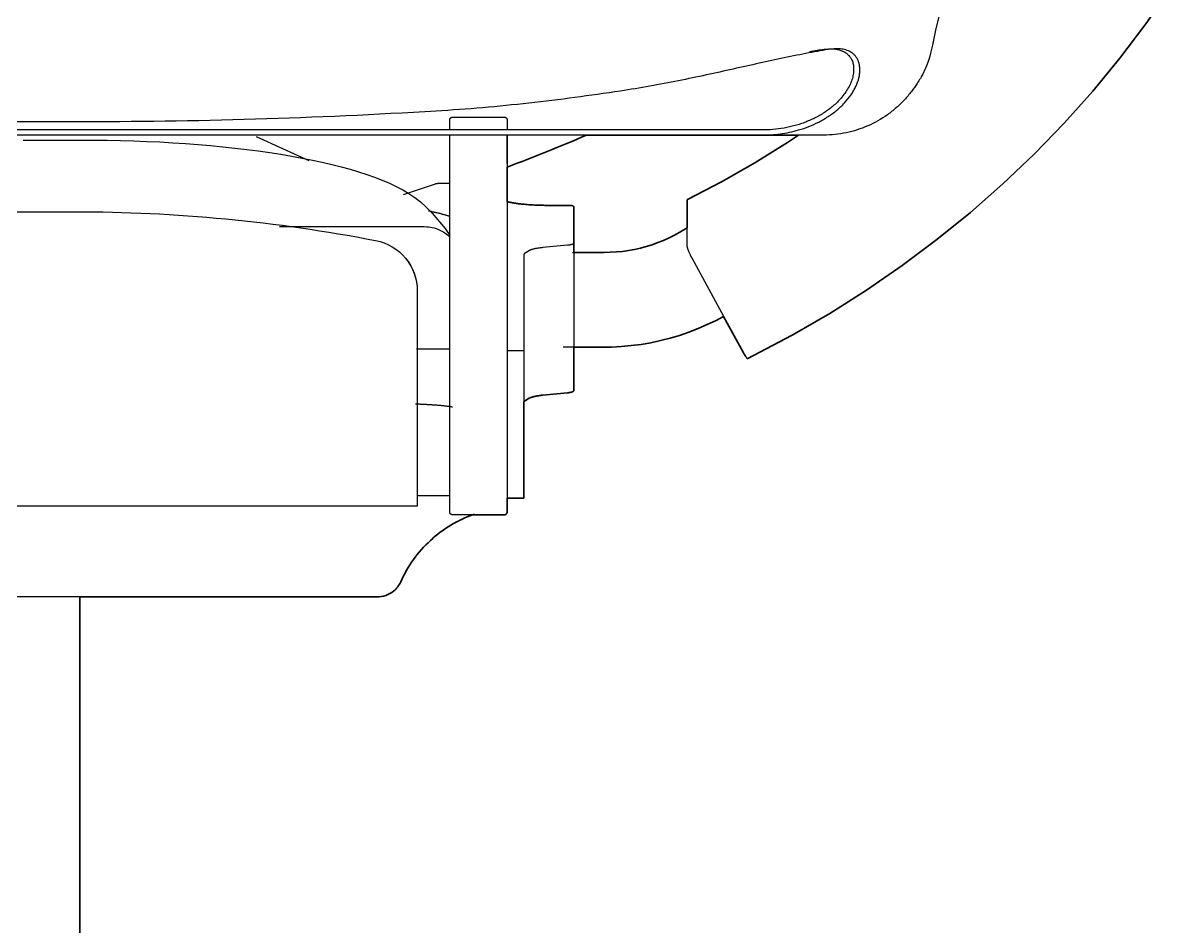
# Model space of a CAD drawing. Header units: millimetres. Extents: x 0 to 2114, y 0 to 2343.
# Drawn here: x 471.1 to 756.1, y 1526.5 to 1749.9 of the extents above; entities that cross this region are included whole.
import ezdxf

# ---------------------------------------------------------------- set-up
doc = ezdxf.new("R2010")
doc.units = ezdxf.units.MM
doc.layers.add('Blocks', color=7, linetype='Continuous')
doc.layers.add('Blocks$Inner', color=7, linetype='Continuous', lineweight=25, true_color=0x007f00)
doc.layers.add('Blocks$Outline', color=7, linetype='Continuous', lineweight=35, true_color=0xff3f3f)

# ---------------------------------------------------------------- blocks, each defined once
blk = doc.blocks.new('Mirra 2 Office Chair Front')
at = {"layer": 'Blocks$Inner'}
for p, q in [((653.57, 420.3), (288.67, 420.3)), ((528.66, 418.65), (541.72, 412.78)), ((565.08, 404.38), (572.96, 407.01)), ((574.01, 407.14), (576.03, 407.14)), ((635.19, 391.53), (635.19, 402.98)), ((600.38, 401.67), (605.85, 401.67)), ((534.49, 396.41), (570.23, 396.41)), ((605.57, 391.8), (599.47, 391.22)), ((595.93, 390.37), (595.12, 389.83)), ((648.96, 365.37), (636.36, 388.63)), ((576.51, 366.14), (568.28, 366.14)), ((607.12, 364.92), (607.12, 355.86)), ((595.93, 353.9), (595.12, 353.36)), ((605.57, 355.34), (599.47, 354.76)), ((568.47, 329.93), (576.51, 329.93)), ((558.52, 304.91), (383.72, 304.91)), ((485.11, 304.91), (485.11, 213.66))]:
    blk.add_line(p, q, dxfattribs=at)
for points in [[(756.13, 457.49), (748.45, 446.5), (742.06, 438.07), (735.33, 429.89), (728.26, 421.98), (720.87, 414.34), (713.16, 406.99), (705.16, 399.94), (696.86, 393.21), (688.29, 386.79), (679.46, 380.71), (670.39, 374.98), (661.08, 369.59), (651.55, 364.57), (650.08, 363.84)], [(721.76, 491.26), (721.59, 491.08), (718.97, 488.32), (716.47, 485.46), (714.08, 482.5), (711.82, 479.45), (709.68, 476.31), (707.66, 473.09), (705.78, 469.79), (704.03, 466.41), (702.42, 462.97), (700.94, 459.47), (699.61, 455.91), (698.42, 452.3), (697.37, 448.65), (696.47, 444.96), (695.72, 441.23), (695.54, 440.3), (695.29, 439.25), (695, 438.21), (694.66, 437.18), (694.29, 436.17), (693.87, 435.17)], [(483.82, 422.32), (471.12, 422.32), (458.42, 422.32)], [(576.51, 420.42), (576.51, 420.7), (576.51, 420.97), (576.51, 421.22), (576.51, 421.45), (576.51, 421.66), (576.51, 421.86), (576.51, 422.04), (576.51, 422.2), (576.51, 422.34), (576.51, 422.47), (576.51, 422.57), (576.51, 422.66), (576.51, 422.72), (576.51, 422.77), (576.51, 422.81), (576.51, 422.84), (576.51, 422.87), (576.52, 422.89), (576.52, 422.92), (576.53, 422.94), (576.53, 422.97), (576.54, 422.99), (576.55, 423.02), (576.56, 423.04), (576.56, 423.06), (576.58, 423.09), (576.59, 423.11), (576.6, 423.13), (576.61, 423.15), (576.63, 423.18), (576.64, 423.2), (576.66, 423.22), (576.67, 423.23), (576.69, 423.25), (576.71, 423.27), (576.73, 423.29), (576.75, 423.3), (576.77, 423.32), (576.79, 423.33), (576.81, 423.35), (576.83, 423.36), (576.85, 423.37), (576.88, 423.39), (576.9, 423.4), (576.92, 423.41), (576.95, 423.41), (576.97, 423.42), (577, 423.43), (577.02, 423.43), (577.05, 423.44), (577.07, 423.44), (577.1, 423.44), (577.12, 423.45), (577.15, 423.45), (577.95, 423.45), (589.25, 423.45), (590.05, 423.45), (590.08, 423.45), (590.1, 423.44), (590.13, 423.44), (590.16, 423.44), (590.18, 423.43), (590.2, 423.43), (590.23, 423.42), (590.25, 423.41), (590.28, 423.4), (590.3, 423.39), (590.32, 423.38), (590.35, 423.37), (590.37, 423.36), (590.39, 423.35), (590.41, 423.33), (590.43, 423.32), (590.45, 423.3), (590.47, 423.28), (590.49, 423.27), (590.51, 423.25), (590.52, 423.23), (590.54, 423.21), (590.56, 423.19), (590.57, 423.17), (590.59, 423.15), (590.6, 423.13), (590.61, 423.1), (590.62, 423.08), (590.63, 423.06), (590.64, 423.03), (590.65, 423.01), (590.66, 422.99), (590.66, 422.96), (590.67, 422.94), (590.67, 422.91), (590.68, 422.89), (590.68, 422.86), (590.68, 422.84), (590.68, 422.81), (590.68, 422.77), (590.68, 422.72), (590.68, 422.66), (590.68, 422.57), (590.68, 422.47), (590.68, 422.34), (590.68, 422.2), (590.68, 422.04), (590.68, 421.86), (590.68, 421.66), (590.68, 421.45), (590.68, 421.22), (590.68, 420.97), (590.68, 420.7), (590.68, 420.42)], [(576.51, 420.23), (576.51, 420.52), (576.51, 420.8), (576.51, 421.06), (576.51, 421.3), (576.51, 421.52), (576.51, 421.73), (576.51, 421.92), (576.51, 422.1), (576.51, 422.25), (576.51, 422.39), (576.51, 422.5), (576.51, 422.6), (576.51, 422.68), (576.51, 422.74), (576.51, 422.78), (576.51, 422.81)], [(590.68, 422.81), (590.68, 422.78), (590.68, 422.74), (590.68, 422.68), (590.68, 422.6), (590.68, 422.5), (590.68, 422.39), (590.68, 422.25), (590.68, 422.1), (590.68, 421.92), (590.68, 421.73), (590.68, 421.52), (590.68, 421.3), (590.68, 421.06), (590.68, 420.8), (590.68, 420.52), (590.68, 420.23)], [(668.9, 419.03), (668.32, 419.03), (667.41, 419.03), (666.18, 419.03), (664.62, 419.03), (662.74, 419.03), (660.55, 419.03), (658.03, 419.03), (656.23, 419.03), (653.57, 419.03), (288.67, 419.03), (286.01, 419.03)], [(590.68, 419.15), (590.68, 418.8), (590.68, 418.43), (590.68, 418.06), (590.68, 417.67), (590.68, 417.26), (590.68, 416.85), (590.68, 416.43), (590.68, 416), (590.68, 415.56), (590.68, 415.12), (590.68, 414.66), (590.68, 414.21), (590.68, 413.74), (590.68, 413.27), (590.68, 412.8), (590.68, 412.32), (590.68, 412.01), (590.68, 346.8), (590.68, 346.04), (590.68, 345.28), (590.68, 344.52), (590.68, 343.77), (590.68, 343.01), (590.68, 342.26), (590.68, 341.51), (590.68, 340.76), (590.68, 340.03), (590.68, 339.3), (590.68, 338.58), (590.68, 337.87), (590.68, 337.17), (590.68, 336.48), (590.68, 335.8), (590.68, 335.14), (590.68, 334.5), (590.68, 333.87), (590.68, 333.26), (590.68, 332.67), (590.68, 332.1), (590.68, 331.55), (590.68, 331.01), (590.68, 330.51), (590.68, 330.02), (590.68, 329.56), (590.68, 329.12), (590.68, 328.71), (590.68, 328.32), (590.68, 327.96), (590.68, 327.63), (590.68, 327.32), (590.68, 327.04), (590.68, 326.79), (590.68, 326.57), (590.68, 326.38), (590.68, 326.22), (590.68, 326.09), (590.68, 325.98), (590.68, 325.91), (590.68, 325.86), (590.68, 325.82), (590.68, 325.8), (590.68, 325.77), (590.67, 325.75), (590.67, 325.72), (590.66, 325.7), (590.66, 325.68), (590.65, 325.65), (590.64, 325.63), (590.63, 325.6), (590.62, 325.58), (590.61, 325.56), (590.59, 325.54), (590.58, 325.51), (590.57, 325.49), (590.55, 325.47), (590.54, 325.45), (590.52, 325.43), (590.5, 325.41), (590.48, 325.4), (590.47, 325.38), (590.45, 325.36), (590.43, 325.35), (590.41, 325.33), (590.38, 325.32), (590.36, 325.31), (590.34, 325.29), (590.32, 325.28), (590.29, 325.27), (590.27, 325.26), (590.25, 325.25), (590.22, 325.25), (590.2, 325.24), (590.17, 325.23), (590.15, 325.23), (590.12, 325.23), (590.1, 325.22), (590.07, 325.22), (590.05, 325.22), (589.25, 325.22), (577.95, 325.22), (577.15, 325.22), (577.11, 325.22), (577.09, 325.22), (577.06, 325.23), (577.04, 325.23), (577.01, 325.24), (576.99, 325.24), (576.96, 325.25), (576.94, 325.26), (576.92, 325.27), (576.89, 325.27), (576.87, 325.29), (576.85, 325.3), (576.83, 325.31), (576.8, 325.32), (576.78, 325.34), (576.76, 325.35), (576.74, 325.37), (576.72, 325.38), (576.7, 325.4), (576.69, 325.42), (576.67, 325.44), (576.65, 325.46), (576.64, 325.48), (576.62, 325.5), (576.61, 325.52), (576.6, 325.54), (576.58, 325.56), (576.57, 325.59), (576.56, 325.61), (576.55, 325.63), (576.54, 325.66), (576.54, 325.68), (576.53, 325.71), (576.52, 325.73), (576.52, 325.76), (576.52, 325.78), (576.51, 325.81), (576.51, 325.83), (576.51, 325.87), (576.51, 325.91), (576.51, 325.98), (576.51, 326.09), (576.51, 326.22), (576.51, 326.38), (576.51, 326.57), (576.51, 326.79), (576.51, 327.04), (576.51, 327.32), (576.51, 327.63), (576.51, 327.96), (576.51, 328.32), (576.51, 328.71), (576.51, 329.12), (576.51, 329.56), (576.51, 330.02), (576.51, 330.51), (576.51, 331.01), (576.51, 331.55), (576.51, 332.1), (576.51, 332.67), (576.51, 333.26), (576.51, 333.87), (576.51, 334.5), (576.51, 335.14), (576.51, 335.8), (576.51, 336.48), (576.51, 337.17), (576.51, 337.87), (576.51, 338.58), (576.51, 339.3), (576.51, 340.03), (576.51, 340.76), (576.51, 341.51), (576.51, 342.26), (576.51, 343.01), (576.51, 343.77), (576.51, 344.52), (576.51, 345.28), (576.51, 346.04), (576.51, 346.8), (576.51, 412.01), (576.51, 412.49), (576.51, 412.96), (576.51, 413.43), (576.51, 413.9), (576.51, 414.37), (576.51, 414.82), (576.51, 415.27), (576.51, 415.72), (576.51, 416.15), (576.51, 416.58), (576.51, 417), (576.51, 417.41), (576.51, 417.8), (576.51, 418.19), (576.51, 418.56), (576.51, 418.92)], [(576.51, 412.01), (576.51, 412.32), (576.51, 412.8), (576.51, 413.27), (576.51, 413.74), (576.51, 414.21), (576.51, 414.66), (576.51, 415.12), (576.51, 415.56), (576.51, 416), (576.51, 416.43), (576.51, 416.85), (576.51, 417.26), (576.51, 417.67), (576.51, 418.06), (576.51, 418.43), (576.51, 418.8), (576.51, 419.15)], [(635.23, 403.1), (643.65, 407.48), (651.88, 412.17), (659.91, 417.18), (662.64, 419.03)], [(656.23, 419.03), (655.52, 419.03), (654.74, 419.03), (653.89, 419.03), (653.57, 419.03)], [(668.9, 419.03), (664.93, 419.03)], [(471.12, 417.8), (486.57, 417.8), (488.66, 417.79), (491.93, 417.76), (495.2, 417.7), (498.45, 417.6), (501.69, 417.48), (504.9, 417.33), (508.08, 417.15), (511.23, 416.94), (514.35, 416.71), (517.43, 416.44), (520.46, 416.15), (523.44, 415.83), (526.36, 415.48), (529.23, 415.11), (532.04, 414.71), (534.78, 414.28), (537.45, 413.83), (540.05, 413.35), (542.58, 412.85), (545.02, 412.32), (547.39, 411.76), (549.68, 411.18), (551.88, 410.58), (553.99, 409.94), (556.02, 409.28), (557.96, 408.6), (559.82, 407.87), (561.6, 407.12), (563.29, 406.32), (564.9, 405.47), (566.44, 404.57), (567.91, 403.59), (569.31, 402.51), (570.64, 401.32), (572.21, 399.71), (575.37, 395.95), (576.51, 394.22)], [(590.68, 412.01), (590.68, 412.49), (590.68, 412.96), (590.68, 413.43), (590.68, 413.9), (590.68, 414.37), (590.68, 414.82), (590.68, 415.27), (590.68, 415.72), (590.68, 416.15), (590.68, 416.58), (590.68, 417), (590.68, 417.41), (590.68, 417.8), (590.68, 418.19), (590.68, 418.56), (590.68, 418.92)], [(458.42, 400.1), (471.12, 400.1), (483.82, 400.1)], [(607.12, 401.38), (607.12, 392.33), (607.12, 363.25), (607.12, 355.86)], [(606.83, 390.03), (614.65, 390.03), (616.15, 390.06), (617.66, 390.15), (619.16, 390.3), (620.65, 390.52), (622.14, 390.79), (623.61, 391.11), (625.06, 391.5), (626.5, 391.95), (627.93, 392.45), (629.33, 393.01), (630.7, 393.62), (632.05, 394.29), (633.38, 395.02), (635.19, 396.1)], [(594.78, 389.37), (594.78, 365.75), (590.68, 365.75)], [(568.48, 380.53), (568.48, 327.36), (558.18, 327.36), (483.82, 327.36), (471.12, 327.36), (458.42, 327.36), (384.06, 327.36), (373.76, 327.36), (373.76, 380.53)], [(644.15, 374.24), (642.3, 373.25), (640.1, 372.19), (637.86, 371.22), (635.58, 370.33), (633.27, 369.54), (630.93, 368.84), (628.56, 368.24), (626.17, 367.73), (623.76, 367.32), (621.34, 367), (618.9, 366.78), (616.46, 366.66), (614.65, 366.63), (604.49, 366.63)], [(594.78, 365.75), (594.78, 329.28), (590.68, 329.28)]]:
    blk.add_lwpolyline(points, dxfattribs=at)
at = {"layer": 'Blocks$Inner', "extrusion": (0, 0, -1)}
for centre, radius, start, end in [((-483.82, 7.24), 392.86, 90, 100.9109), ((-555.78, 380.53), 12.7, 100.9109, 180), ((-555.78, 380.53), 12.7, 140.4555, 180)]:
    blk.add_arc(centre, radius, start, end, dxfattribs=at)
at = {"layer": 'Blocks$Inner'}
for points, knots in [([(668.99, 440.24), (669.73, 440.34), (670.77, 440.39), (672.03, 440.26), (672.91, 440.05), (673.76, 439.73), (674.38, 439.35), (674.81, 438.98), (675.21, 438.56), (675.67, 437.95), (676.01, 437.22), (676.17, 436.58), (676.27, 435.89), (676.3, 434.94), (676.15, 433.67), (675.79, 432.38), (675.17, 431.04), (674.35, 429.67), (673.46, 428.45), (672.51, 427.39), (671.51, 426.46), (670.44, 425.59), (669.34, 424.78), (668.18, 424.04), (666.96, 423.38), (665.7, 422.78), (664.43, 422.24), (663.13, 421.77), (661.35, 421.24), (658.19, 420.53), (655.44, 420.29), (653.57, 420.3)], [0, 0, 0, 0, 0.069444, 0.104167, 0.138889, 0.173611, 0.208333, 0.225694, 0.243056, 0.277778, 0.3125, 0.329861, 0.347222, 0.381944, 0.416667, 0.451389, 0.486111, 0.520833, 0.555556, 0.583333, 0.611111, 0.638889, 0.666667, 0.694444, 0.722222, 0.75, 0.777778, 0.805556, 0.833333, 0.888889, 1, 1, 1, 1]), ([(662.67, 420.3), (664.41, 420.79), (666.48, 421.61), (668.82, 422.89), (669.98, 423.59), (671.08, 424.35), (672.12, 425.17), (673.1, 426.05), (674.35, 427.29), (675.43, 428.61), (676.28, 430), (677.02, 431.43), (677.54, 432.83), (677.78, 434.14), (677.83, 435.09), (677.78, 435.83), (677.7, 436.38), (677.62, 436.76), (677.52, 437.13), (677.34, 437.59), (677.04, 438.12), (676.69, 438.58), (676.38, 438.91), (676.13, 439.13), (675.88, 439.34), (675.51, 439.58), (675.01, 439.84), (674.36, 440.07), (673.46, 440.29), (672.25, 440.4), (671.18, 440.32), (670.62, 440.24)], [21, 21, 21, 21, 21.125, 21.15625, 21.1875, 21.21875, 21.25, 21.28125, 21.3125, 21.375, 21.40625, 21.4375, 21.5, 21.53125, 21.5625, 21.59375, 21.609375, 21.625, 21.640625, 21.65625, 21.6875, 21.71875, 21.734375, 21.75, 21.765625, 21.78125, 21.8125, 21.84375, 21.875, 21.9375, 22, 22, 22, 22]), ([(574.05, 395.57), (574.94, 395.16), (575.78, 394.59), (576.5, 393.9), (576.51, 393.89)], [36.1435864, 36.1435864, 36.1435864, 36.1435864, 36.4435864, 36.4496179, 36.4496179, 36.4496179, 36.4496179]), ([(564.42, 308.67), (564.02, 307.77), (562.96, 306.39), (560.75, 305.16), (559.28, 304.91), (558.52, 304.91)], [1, 1, 1, 1, 1.4, 1.7, 2, 2, 2, 2])]:
    blk.add_open_spline(points, degree=3, knots=knots, dxfattribs=at)
for points in [[(670.62, 440.24), (668.93, 440.02), (665.31, 439.39), (661.24, 438.55), (659.08, 438.11)], [(665.39, 439.69), (666.64, 439.91), (667.84, 440.09), (668.99, 440.24)], [(659.08, 438.11), (655.08, 437.27), (646.74, 435.37), (633.09, 432.38), (623.55, 430.65), (618.65, 429.91)], [(693.87, 435.17), (693.83, 435.07), (693.48, 434.31), (692.55, 432.67), (691.95, 431.74)], [(691.95, 431.74), (691.54, 431.12), (690.61, 429.79), (688.87, 427.74), (686.86, 425.79), (685.39, 424.61), (684.61, 424.06)], [(618.65, 429.91), (611.19, 428.79), (596.14, 426.75), (580.83, 425.41), (573.12, 424.95)], [(573.12, 424.95), (558.27, 424.07), (528.53, 422.7), (498.74, 422.28), (483.82, 422.32)], [(684.61, 424.06), (683.08, 422.97), (679.86, 421.14), (674.48, 419.41), (670.79, 419.03), (668.9, 419.03)], [(610.26, 419.03), (603.85, 416.2), (597.33, 413.57), (590.68, 411.14)], [(653.57, 419.03), (655.11, 419.03), (658.17, 419.23), (661.18, 419.87), (662.67, 420.3)], [(570.23, 396.41), (571.57, 396.4), (572.87, 396.12), (574.05, 395.57)], [(582.58, 325.37), (580.54, 324.64), (576.71, 322.84), (571.58, 319.01), (567.35, 314.24), (565.28, 310.61), (564.42, 308.67)]]:
    blk.add_open_spline(points, degree=3, dxfattribs=at)
for points, weights in [([(572.96, 407.01), (573.52, 407.14), (574.01, 407.14)], [0.854138674277, 0.86281151195, 1]), ([(576.03, 407.14), (576.27, 407.14), (576.51, 407.13)], [1, 0.983421890491, 0.968720462976]), ([(590.68, 402.57), (594.71, 401.67), (600.38, 401.67)], [0.85356066686, 0.854585662195, 1]), ([(635.19, 402.98), (635.19, 403.08), (635.23, 403.1)], [0.914032010037, 0.947173050249, 0.998474699225]), ([(635.23, 403.1), (635.27, 403.12), (635.35, 403.06)], [1, 0.948911586656, 0.915645545497]), ([(571.29, 400.32), (574.25, 399.72), (576.51, 398.97)], [0.85401768626, 0.851717813997, 0.860810278142]), ([(605.85, 401.67), (607.12, 401.67), (607.12, 401.38)], [1, 0.707106781187, 1]), ([(599.47, 391.22), (596.85, 390.97), (595.93, 390.37)], [0.886049381938, 0.814797873869, 0.899774170893]), ([(607.12, 392.33), (607.12, 391.95), (605.57, 391.8)], [1, 0.784568408519, 0.886049381938]), ([(595.12, 389.83), (594.78, 389.61), (594.78, 389.37)], [0.899774170894, 0.935826573096, 1]), ([(607.08, 364.99), (607.12, 364.95), (607.12, 364.92)], [0.914835766825, 0.948287736084, 1]), ([(650.08, 363.84), (649.85, 363.72), (648.96, 365.37)], [0.999660206411, 0.759551590015, 0.914032010037]), ([(650.12, 363.96), (650.12, 363.86), (650.08, 363.84)], [0.914032010036, 0.947226700444, 0.998640845618]), ([(599.47, 354.76), (596.85, 354.51), (595.93, 353.9)], [0.886049381938, 0.814797873869, 0.899774170894]), ([(607.12, 355.86), (607.12, 355.48), (605.57, 355.34)], [1, 0.784568408519, 0.886049381938]), ([(568.03, 352.64), (569.77, 352.55), (571.5, 352.46)], [0.924862647346, 0.924061345505, 0.92326904789]), ([(571.5, 352.46), (574.59, 352.29), (577.19, 351.89)], [0.92326904789, 0.875224984909, 0.860290155595]), ([(595.12, 353.36), (594.78, 353.14), (594.78, 352.9)], [0.899774170894, 0.935826573096, 1])]:
    blk.add_rational_spline(points, weights, degree=2, dxfattribs=at)
blk.add_rational_spline([(636.36, 388.63), (636.2, 388.92), (636.05, 389.22), (635.19, 390.96), (635.19, 391.53)], [0.914032010037, 0.947664435424, 1, 0.759442345763, 0.914032010037], degree=2, knots=[30.876529, 30.876529, 30.876529, 31.157207, 31.157207, 32.447326, 32.447326, 32.447326], dxfattribs=at)
at = {"layer": 'Blocks$Outline'}
for points in [[(756.13, 457.49), (748.45, 446.5)], [(748.45, 446.5), (742.06, 438.07)], [(742.06, 438.07), (735.33, 429.89)], [(735.33, 429.89), (728.26, 421.98)], [(728.26, 421.98), (720.87, 414.34)], [(653.57, 419.03), (610.26, 419.03)], [(656.23, 419.03), (653.57, 419.03)], [(658.03, 419.03), (656.23, 419.03)], [(660.55, 419.03), (658.03, 419.03)], [(659.91, 417.18), (662.64, 419.03)], [(662.64, 419.03), (660.55, 419.03)], [(651.88, 412.17), (659.91, 417.18)], [(720.87, 414.34), (713.16, 406.99)], [(590.68, 411.14), (590.68, 402.57)], [(643.65, 407.48), (651.88, 412.17)], [(635.25, 403.11), (643.65, 407.48)], [(713.16, 406.99), (705.16, 399.94)], [(635.19, 396.1), (635.19, 402.98)], [(600.38, 401.67), (605.85, 401.67)], [(607.12, 401.38), (607.12, 392.33)], [(705.16, 399.94), (696.86, 393.21)], [(629.33, 393.01), (630.7, 393.62)], [(630.7, 393.62), (632.05, 394.29)], [(632.05, 394.29), (633.38, 395.02)], [(633.38, 395.02), (635.19, 396.1)], [(607.12, 392.33), (607.12, 390.03)], [(619.16, 390.3), (620.65, 390.52)], [(620.65, 390.52), (622.14, 390.79)], [(622.14, 390.79), (623.61, 391.11)], [(623.61, 391.11), (625.06, 391.5)], [(625.06, 391.5), (626.5, 391.95)], [(626.5, 391.95), (627.93, 392.45)], [(627.93, 392.45), (629.33, 393.01)], [(696.86, 393.21), (688.29, 386.79)], [(607.12, 390.03), (614.65, 390.03)], [(614.65, 390.03), (616.15, 390.06)], [(616.15, 390.06), (617.66, 390.15)], [(617.66, 390.15), (619.16, 390.3)], [(688.29, 386.79), (679.46, 380.71)], [(679.46, 380.71), (670.39, 374.98)], [(644.15, 374.24), (642.3, 373.25)], [(648.96, 365.37), (644.15, 374.24)], [(670.39, 374.98), (661.08, 369.59)], [(637.86, 371.22), (635.58, 370.33)], [(640.1, 372.19), (637.86, 371.22)], [(642.3, 373.25), (640.1, 372.19)], [(626.17, 367.73), (623.76, 367.32)], [(628.56, 368.24), (626.17, 367.73)], [(630.93, 368.84), (628.56, 368.24)], [(633.27, 369.54), (630.93, 368.84)], [(635.58, 370.33), (633.27, 369.54)], [(661.08, 369.59), (651.55, 364.57)], [(614.65, 366.63), (607.12, 366.63)], [(607.12, 366.63), (607.12, 363.25)], [(616.46, 366.66), (614.65, 366.63)], [(618.9, 366.78), (616.46, 366.66)], [(621.34, 367), (618.9, 366.78)], [(623.76, 367.32), (621.34, 367)], [(607.12, 363.25), (607.12, 355.86)], [(651.55, 364.57), (650.1, 363.85)], [(595.93, 353.9), (595.12, 353.36)], [(605.57, 355.34), (599.47, 354.76)], [(594.78, 352.9), (594.78, 329.28)], [(594.78, 329.28), (590.68, 329.28)], [(590.68, 329.28), (590.68, 329.12)], [(590.68, 329.12), (590.68, 328.71)], [(590.68, 328.71), (590.68, 328.32)], [(590.68, 328.32), (590.68, 327.96)], [(590.68, 327.96), (590.68, 327.63)], [(589.25, 325.22), (582.17, 325.22)], [(590.05, 325.22), (589.25, 325.22)], [(590.07, 325.22), (590.05, 325.22)], [(590.1, 325.22), (590.07, 325.22)], [(590.12, 325.23), (590.1, 325.22)], [(590.15, 325.23), (590.12, 325.23)], [(590.17, 325.23), (590.15, 325.23)], [(590.2, 325.24), (590.17, 325.23)], [(590.22, 325.25), (590.2, 325.24)], [(590.25, 325.25), (590.22, 325.25)], [(590.27, 325.26), (590.25, 325.25)], [(590.29, 325.27), (590.27, 325.26)], [(590.32, 325.28), (590.29, 325.27)], [(590.34, 325.29), (590.32, 325.28)], [(590.36, 325.31), (590.34, 325.29)], [(590.38, 325.32), (590.36, 325.31)], [(590.41, 325.33), (590.38, 325.32)], [(590.43, 325.35), (590.41, 325.33)], [(590.45, 325.36), (590.43, 325.35)], [(590.47, 325.38), (590.45, 325.36)], [(590.48, 325.4), (590.47, 325.38)], [(590.5, 325.41), (590.48, 325.4)], [(590.52, 325.43), (590.5, 325.41)], [(590.54, 325.45), (590.52, 325.43)], [(590.55, 325.47), (590.54, 325.45)], [(590.57, 325.49), (590.55, 325.47)], [(590.58, 325.51), (590.57, 325.49)], [(590.59, 325.54), (590.58, 325.51)], [(590.61, 325.56), (590.59, 325.54)], [(590.62, 325.58), (590.61, 325.56)], [(590.63, 325.6), (590.62, 325.58)], [(590.64, 325.63), (590.63, 325.6)], [(590.65, 325.65), (590.64, 325.63)], [(590.66, 325.68), (590.65, 325.65)], [(590.67, 325.72), (590.66, 325.7)], [(590.66, 325.7), (590.66, 325.68)], [(590.68, 325.77), (590.67, 325.75)], [(590.67, 325.75), (590.67, 325.72)], [(590.68, 327.63), (590.68, 327.32)], [(590.68, 327.32), (590.68, 327.04)], [(590.68, 327.04), (590.68, 326.79)], [(590.68, 326.79), (590.68, 326.57)], [(590.68, 326.57), (590.68, 326.38)], [(590.68, 326.38), (590.68, 326.22)], [(590.68, 326.22), (590.68, 326.09)], [(590.68, 326.09), (590.68, 325.98)], [(590.68, 325.98), (590.68, 325.91)], [(590.68, 325.91), (590.68, 325.86)], [(590.68, 325.86), (590.68, 325.82)], [(590.68, 325.82), (590.68, 325.8)], [(590.68, 325.8), (590.68, 325.77)], [(558.52, 304.91), (485.11, 304.91)], [(485.11, 304.91), (485.11, 213.97)]]:
    blk.add_lwpolyline(points, dxfattribs=at)
blk.add_open_spline([(610.26, 419.03), (603.85, 416.2), (597.33, 413.57), (590.68, 411.14)], degree=3, dxfattribs=at)
for points, weights in [([(590.68, 402.57), (594.71, 401.67), (600.38, 401.67)], [0.85356066686, 0.854585662195, 1]), ([(635.23, 403.1), (635.24, 403.1), (635.25, 403.11)], [1, 0.987835402987, 0.976681259005]), ([(605.85, 401.67), (607.12, 401.67), (607.12, 401.38)], [1, 0.707106781187, 1]), ([(650.1, 363.85), (650.09, 363.84), (650.08, 363.84)], [0.975196708992, 0.986402626523, 0.998640845618]), ([(599.47, 354.76), (596.85, 354.51), (595.93, 353.9)], [0.886049381938, 0.814797873869, 0.899774170894]), ([(607.12, 355.86), (607.12, 355.48), (605.57, 355.34)], [1, 0.784568408519, 0.886049381938]), ([(595.12, 353.36), (594.78, 353.14), (594.78, 352.9)], [0.899774170894, 0.935826573096, 1])]:
    blk.add_rational_spline(points, weights, degree=2, dxfattribs=at)
for points, weights, knots in [([(635.19, 402.98), (635.19, 403.08), (635.23, 403.1), (635.23, 403.1)], [0.914032010037, 0.94711941643, 0.998474676996, 0.998640845616], [43.8995109, 43.8995109, 43.8995109, 44.1756399, 44.1765353, 44.1765353, 44.1765353]), ([(650.08, 363.84), (650.08, 363.84), (649.85, 363.73), (648.96, 365.37)], [1, 0.999660110766, 0.759660768921, 0.914032010037], [3.13794, 3.13794, 3.13794, 3.139762, 4.428058, 4.428058, 4.428058])]:
    blk.add_rational_spline(points, weights, degree=2, knots=knots, dxfattribs=at)
for points, knots in [([(582.17, 325.22), (580.29, 324.52), (576.6, 322.75), (571.58, 319.01), (567.35, 314.24), (565.28, 310.61), (564.42, 308.67)], [0.0168079, 0.0168079, 0.0168079, 0.0168079, 0.25, 0.5, 0.75, 1, 1, 1, 1]), ([(564.42, 308.67), (564.02, 307.77), (562.96, 306.39), (560.75, 305.16), (559.28, 304.91), (558.52, 304.91)], [1, 1, 1, 1, 1.4, 1.7, 2, 2, 2, 2])]:
    blk.add_open_spline(points, degree=3, knots=knots, dxfattribs=at)

msp = doc.modelspace()

# ---------------------------------------------------------------- block references
at = {"layer": 'Blocks'}
msp.add_blockref('Mirra 2 Office Chair Front', (0, 1303.19), dxfattribs=at)

doc.saveas('drawing.dxf')
